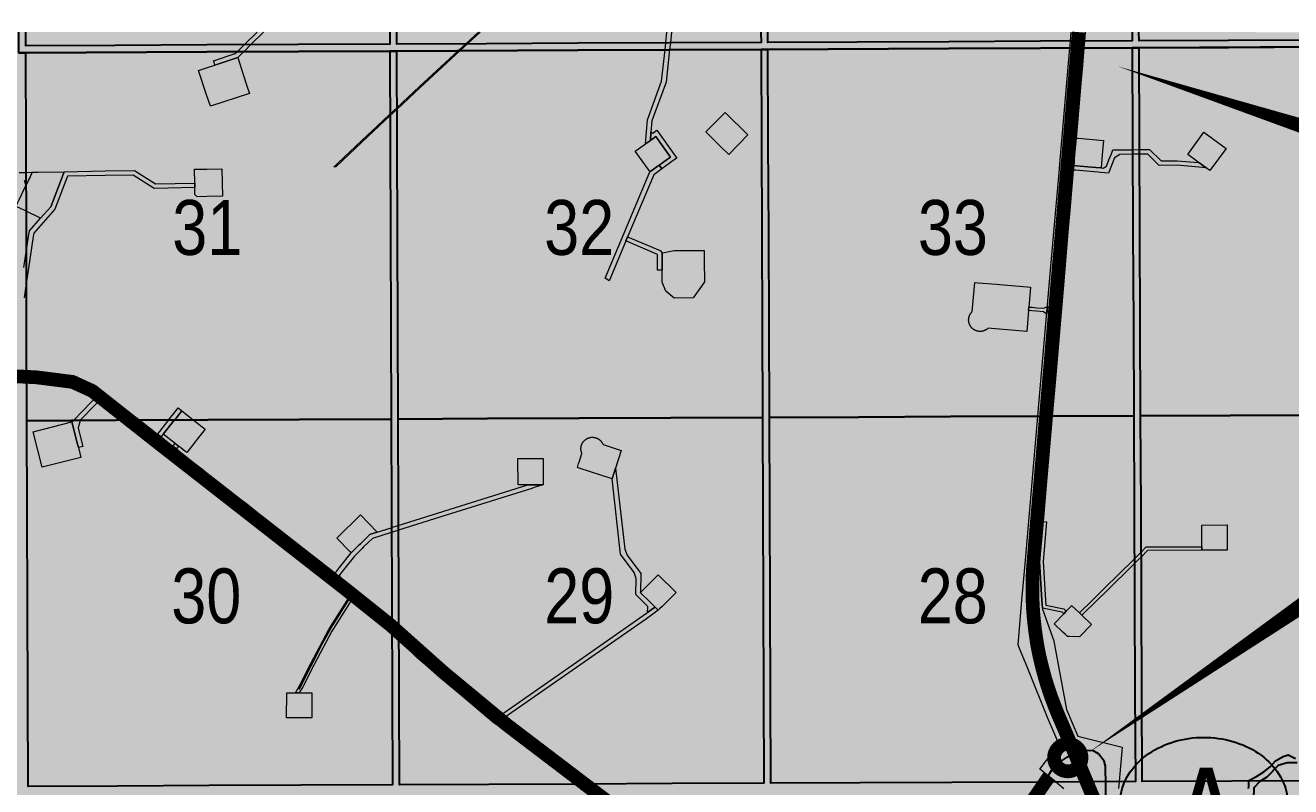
# Model space of a CAD drawing. Extents: x 351064 to 358960, y 6048061 to 6054858.
# Drawn here: x 353411.6 to 353595.9, y 6050973.7 to 6051084.6 of the extents above; entities that cross this region are included whole.
import ezdxf
from ezdxf.enums import TextEntityAlignment as Align

# ---------------------------------------------------------------- set-up
doc = ezdxf.new("R2010")
doc.units = 0
doc.header["$LTSCALE"] = 5
doc.linetypes.add('DASHED2', pattern=[9.525, 6.35, -3.175])
doc.layers.add('AS-ROUTEMAP', color=35, linetype='Continuous', lineweight=0)
for name, color, linetype in [('CG-NOTES', 7, 'Continuous'), ('RoadSeg', 57, 'DASHED2'), ('ROUTE-MAP-HWY', 2, 'Continuous'), ('ROUTE-MAP-LABELS', 210, 'Continuous'), ('ROUTE-MAP-ROUTE', 90, 'Continuous'), ('T-WATER', 160, 'Continuous'), ('Townships', 57, 'Continuous')]:
    doc.layers.add(name, color=color, linetype=linetype)
doc.layers.add('ROUTE-MAP-BACKGROUND-H', color=7, linetype='Continuous', true_color=0xf0ebff)
doc.layers.add('Sections', color=7, linetype='Continuous', true_color=0xa75418)
doc.styles.add('120', font='ARIALN.TTF', dxfattribs={"height": 13})
doc.styles.add('80', font='ARIALN.TTF', dxfattribs={"height": 10})
doc.styles.add('BOLD', font='ARIALNB.TTF')

# ---------------------------------------------------------------- blocks, each defined once
blk = doc.blocks.new('AA')
at = {"const_width": 4}
blk.add_lwpolyline([(-1, 0, 1), (1, 0, 1)], format="xyb", close=True, dxfattribs=at)
blk.add_circle((0, 0), 2)
blk = doc.blocks.new('Route_Letters')
h = blk.add_hatch(color=255)
h.dxf.hatch_style = 1
edge = h.paths.add_edge_path()
edge.add_ellipse((-0.12, 0.46), major_axis=(-11.97, 0), ratio=0.789318, start_angle=0, end_angle=360)
at = {"color": 5}
blk.add_open_spline([(-12.34, 0.46), (-12.34, -0.25), (-12.24, -0.97), (-11.72, -2.79), (-11.14, -3.88), (-9.56, -5.81), (-8.54, -6.66), (-6.22, -8.02), (-4.9, -8.54), (-2.12, -9.17), (-0.66, -9.3), (2.22, -9.13), (3.64, -8.84), (6.27, -7.89), (7.48, -7.22), (9.54, -5.6), (10.38, -4.64), (11.6, -2.54), (11.97, -1.4), (12.18, 0.91), (12.02, 2.08), (11.2, 4.3), (10.54, 5.35), (8.8, 7.2), (7.72, 7.99), (5.29, 9.24), (3.93, 9.68), (1.11, 10.18), (-0.35, 10.23), (-3.22, 9.91), (-4.61, 9.55), (-7.16, 8.47), (-8.32, 7.75), (-10.24, 6.02), (-11, 5.02), (-12.05, 2.86), (-12.32, 1.7), (-12.34, 0.52), (-12.34, 0.49), (-12.34, 0.46)], degree=3, knots=[0, 0, 0, 0, 0.219529, 0.219529, 0.575727, 0.575727, 0.931924, 0.931924, 1.288121, 1.288121, 1.644318, 1.644318, 2.000515, 2.000515, 2.356712, 2.356712, 2.712909, 2.712909, 3.069107, 3.069107, 3.425304, 3.425304, 3.781501, 3.781501, 4.137698, 4.137698, 4.493895, 4.493895, 4.850092, 4.850092, 5.20629, 5.20629, 5.562487, 5.562487, 5.918684, 5.918684, 6.274881, 6.274881, 6.283185, 6.283185, 6.283185, 6.283185], dxfattribs=at)
at = {"color": 14, "style": 'BOLD'}
blk.add_attdef('A', text='', height=9.5, dxfattribs=at).set_placement((0.22, 0.98), align=Align.MIDDLE)
blk = doc.blocks.new('*U409')
h = blk.add_hatch(color=255)
edge = h.paths.add_edge_path()
edge.add_line((-49, -28.5), (49, -28.5))
edge.add_arc((49, -22.5), 6, 270, 360)
edge.add_line((55, -22.5), (55, 21))
edge.add_arc((49, 21), 6, 0, 90)
edge.add_line((49, 27), (-49, 27))
edge.add_arc((-49, 21), 6, 90, 180)
edge.add_line((-55, 21), (-55, -22.5))
edge.add_arc((-49, -22.5), 6, 180, 270)
at = {"color": 210, "flags": 128}
for points in [[(-95.88, 31.09, 0, 7.5, 0), (0, 0, 0, 0, 0)], [(-100.2, -68.97, 0, 7.5, 0), (0, 0, 0, 0, 0)]]:
    blk.add_lwpolyline(points, format="xyseb", dxfattribs=at)
blk.add_lwpolyline([(-49, -28.5, 3, 3, 0), (49, -28.5, 3, 3, 0.414214), (55, -22.5, 3, 3, 0), (55, 21, 3, 0, 0.414214), (49, 27, 0, 0, 0), (-49, 27, 0, 0, 0.414214), (-55, 21, 0, 0, 0), (-55, -22.5, 0, 3, 0.414214)], format="xyseb", close=True, dxfattribs=at)
at = {"color": 210, "style": '80'}
blk.add_attdef('ENTER_TEXT_001', (-35.99, -5), '', height=10, dxfattribs=at)

msp = doc.modelspace()

# ---------------------------------------------------------------- hatches: boundary and pattern name
at = {"layer": 'ROUTE-MAP-BACKGROUND-H'}
h = msp.add_hatch(color=256, dxfattribs=at)
h.dxf.hatch_style = 1
h.paths.add_polyline_path([(352109.337, 6051083.716), (353736.796, 6051083.637), (353740.383, 6050432.833), (352105.91, 6050432.833)])

# ---------------------------------------------------------------- linework, layer by layer
at = {"layer": 'AS-ROUTEMAP', "flags": 128}
for points in [[(353446.283, 6051083.651), (353444.443, 6051081.831), (353443.452, 6051080.851), (353443.421, 6051080.821), (353442.525, 6051079.934), (353439.2, 6051078.845), (353439.076, 6051079.225), (353438.993, 6051079.478), (353442.168, 6051080.519), (353442.469, 6051080.816), (353443.491, 6051081.827), (353445.335, 6051083.651)], [(353456.79, 6051064.043), (353456.541, 6051064.039), (353456.858, 6051064.336), (353457.085, 6051064.549), (353461.421, 6051068.615), (353462.746, 6051069.857), (353464.69, 6051071.681), (353465.692, 6051072.621), (353468.994, 6051075.718), (353474.68, 6051080.961), (353475.775, 6051081.972), (353477.594, 6051083.649)], [(353477.839, 6051083.649), (353476.021, 6051081.973), (353474.926, 6051080.962), (353469.108, 6051075.596), (353465.693, 6051072.393), (353464.691, 6051071.453), (353461.535, 6051068.493), (353456.79, 6051064.043)], [(353502.616, 6051067.862), (353501.91, 6051067.356), (353502.174, 6051070.867), (353504.257, 6051076.504), (353504.753, 6051081.092), (353504.862, 6051082.098), (353505.03, 6051083.648)], [(353505.7, 6051083.648), (353505.533, 6051082.101), (353505.424, 6051081.095), (353504.911, 6051076.35), (353502.831, 6051070.723), (353502.706, 6051069.061), (353502.616, 6051067.862)], [(353565.741, 6051081.359), (353563.707, 6051081.35), (353563.794, 6051082.356), (353563.906, 6051083.645)], [(353565.937, 6051083.645), (353565.827, 6051082.365), (353565.741, 6051081.359)], [(353562.829, 6050973.431), (353561.893, 6050974.193), (353561.601, 6050974.431), (353561.203, 6050974.755), (353560.013, 6050975.724), (353559.313, 6050976.294), (353562.106, 6050979.922), (353561.801, 6050980.642), (353560.456, 6050983.813), (353557.669, 6050990.695), (353557.466, 6050991.194), (353556.381, 6050993.874), (353556.171, 6050994.393), (353556.734, 6051000.886), (353556.87, 6051002.462), (353557.238, 6051006.71), (353559.058, 6051027.707), (353559.499, 6051032.804), (353561.382, 6051054.528), (353562.129, 6051063.139), (353562.295, 6051065.058), (353562.338, 6051065.557), (353563.707, 6051081.35), (353565.741, 6051081.359), (353565.524, 6051078.84), (353565.522, 6051078.809), (353565.343, 6051076.734), (353564.952, 6051072.193), (353564.608, 6051068.206), (353564.355, 6051065.261), (353564.312, 6051064.758), (353564.265, 6051064.221), (353564.208, 6051063.557), (353564.157, 6051062.965), (353563.752, 6051058.255), (353563.431, 6051054.537), (353562.866, 6051047.974), (353561.545, 6051032.628), (353561.122, 6051027.716), (353560.353, 6051018.782), (353559.801, 6051012.366), (353559.299, 6051006.531), (353559.64, 6051000.898), (353559.71, 6050999.75), (353559.72, 6050999.583), (353561.357, 6050994.947), (353561.384, 6050994.87), (353561.477, 6050994.368), (353563.217, 6050984.984), (353564.867, 6050981.094), (353571.331, 6050979.466), (353570.895, 6050974.471), (353570.807, 6050973.466)], [(353410.672, 6051063.191), (353411.677, 6051063.208), (353412.603, 6051063.224), (353412.428, 6051062.859), (353412.28, 6051062.552), (353412.28, 6051062.552), (353412.039, 6051062.049), (353411.702, 6051061.347), (353411.683, 6051061.408), (353411.458, 6051062.039)], [(353411.375, 6051049.363), (353411.715, 6051051.6), (353412.06, 6051053.868), (353412.183, 6051054.678), (353413.824, 6051056.528), (353415.316, 6051058.209), (353417.273, 6051063.305), (353423.229, 6051063.418), (353427.508, 6051063.498), (353427.508, 6051063.498), (353430.526, 6051061.554), (353436.263, 6051061.661), (353436.275, 6051060.995), (353430.336, 6051060.884), (353427.317, 6051062.827), (353423.241, 6051062.751), (353417.734, 6051062.647), (353415.895, 6051057.857), (353412.812, 6051054.383), (353412.735, 6051053.871), (353412.034, 6051049.268), (353411.73, 6051047.028), (353411.445, 6051044.933)], [(353410.766, 6051034.278), (353411.771, 6051034.254), (353411.793, 6051034.253), (353412.057, 6051034.22), (353416.275, 6051033.783), (353416.777, 6051033.714), (353417.276, 6051033.636), (353417.772, 6051033.536), (353418.264, 6051033.417), (353418.752, 6051033.282), (353419.234, 6051033.129), (353419.711, 6051032.958), (353420.181, 6051032.771), (353420.644, 6051032.567), (353421.1, 6051032.346), (353421.547, 6051032.109), (353421.986, 6051031.856), (353422.415, 6051031.588), (353423.243, 6051031.006), (353423.308, 6051030.955), (353423.707, 6051030.648), (353427.312, 6051027.869), (353428.25, 6051027.132), (353430.845, 6051025.093), (353431.374, 6051024.678), (353433.083, 6051023.35), (353433.604, 6051022.934), (353434.251, 6051022.419), (353434.627, 6051022.113), (353435.901, 6051021.1), (353437.491, 6051019.859), (353438.181, 6051019.304), (353438.998, 6051018.647), (353441.663, 6051016.564), (353441.973, 6051016.328), (353442.201, 6051016.153), (353443.833, 6051014.946), (353446.126, 6051013.104), (353452.269, 6051008.213), (353454.098, 6051006.722), (353455.841, 6051005.361), (353456.634, 6051004.742), (353457.035, 6051004.428), (353457.422, 6051004.127), (353459.469, 6051002.508), (353460.017, 6051002.069), (353460.236, 6051001.893), (353460.368, 6051001.788), (353460.409, 6051001.754), (353461.986, 6051000.474), (353464.954, 6050998.064), (353465.076, 6050997.966), (353465.963, 6050997.167), (353467.204, 6050996.05), (353468.415, 6050994.874), (353469.587, 6050993.707), (353479.563, 6050985.189), (353480.828, 6050984.193), (353481.376, 6050983.763), (353492.409, 6050975.479), (353494.194, 6050974.139), (353495.525, 6050973.139)], [(353492.416, 6050973.569), (353491.671, 6050974.128), (353480.434, 6050982.565), (353479.887, 6050982.995), (353478.633, 6050983.981), (353468.614, 6050992.526), (353467.347, 6050993.787), (353466.163, 6050994.937), (353465.97, 6050995.11), (353464.962, 6050996.018), (353464.085, 6050996.807), (353459.59, 6051000.451), (353459.577, 6051000.463), (353459.2, 6051000.769), (353459.07, 6051000.874), (353458.675, 6051001.186), (353456.962, 6051002.552), (353453.147, 6051005.531), (353451.313, 6051007.026), (353445.175, 6051011.914), (353442.903, 6051013.739), (353441.278, 6051014.94), (353438.188, 6051017.347), (353438.052, 6051017.453), (353436.545, 6051018.664), (353434.958, 6051019.903), (353433.654, 6051020.94), (353430.379, 6051023.549), (353425.987, 6051026.992), (353425.817, 6051027.12), (353422.899, 6051029.333), (353422.701, 6051029.49), (353422.632, 6051029.545), (353422.322, 6051029.791), (353422.234, 6051029.854), (353421.956, 6051030.05), (353421.584, 6051030.31), (353421.561, 6051030.325), (353421.473, 6051030.38), (353421.439, 6051030.401), (353421.343, 6051030.461), (353421.201, 6051030.549), (353421.166, 6051030.57), (353420.81, 6051030.775), (353420.411, 6051030.987), (353420.005, 6051031.183), (353419.592, 6051031.365), (353419.172, 6051031.533), (353418.747, 6051031.685), (353418.317, 6051031.821), (353417.882, 6051031.942), (353417.443, 6051032.048), (353417.001, 6051032.137), (353416.107, 6051032.268), (353411.776, 6051032.719), (353411.648, 6051032.732), (353410.771, 6051032.753)]]:
    msp.add_lwpolyline(points, dxfattribs=at)
for points in [[(353444.237, 6051074.71), (353438.538, 6051072.842), (353437.993, 6051074.504), (353436.825, 6051078.066), (353437.979, 6051078.444), (353439.2, 6051078.845), (353442.525, 6051079.934), (353443.381, 6051077.322), (353443.874, 6051075.818), (353444.237, 6051074.71)], [(353516.828, 6051068.696), (353514.027, 6051065.841), (353512.85, 6051066.995), (353512.6, 6051067.241), (353512.493, 6051067.346), (353512.124, 6051067.707), (353510.696, 6051069.108), (353513.496, 6051071.963), (353516.828, 6051068.696)], [(353503.907, 6051064.283), (353502.554, 6051063.309), (353502.442, 6051063.472), (353500.42, 6051066.289), (353501.734, 6051067.23), (353501.91, 6051067.356), (353502.616, 6051067.862), (353503.4, 6051068.423), (353505.533, 6051065.443), (353504.91, 6051064.998), (353504.563, 6051064.75), (353504.175, 6051064.476), (353503.907, 6051064.283)], [(353504.296, 6051063.742), (353503.907, 6051064.283), (353504.175, 6051064.476), (353504.562, 6051064.751), (353504.91, 6051064.999), (353505.533, 6051065.443), (353503.4, 6051068.423), (353502.616, 6051067.862), (353502.706, 6051069.061), (353502.952, 6051068.922), (353503.552, 6051069.352), (353506.336, 6051065.467), (353506.463, 6051065.29), (353506.104, 6051065.033), (353505.756, 6051064.785), (353505.373, 6051064.511), (353504.296, 6051063.742)], [(353568.414, 6051065.781), (353568.248, 6051063.879), (353567.472, 6051063.945), (353566.885, 6051063.996), (353564.608, 6051064.191), (353564.265, 6051064.221), (353564.312, 6051064.758), (353564.355, 6051065.261), (353564.608, 6051068.206), (353564.948, 6051068.177), (353568.593, 6051067.865), (353568.458, 6051066.296), (353568.414, 6051065.781)], [(353586.457, 6051066.705), (353584.108, 6051063.469), (353583.536, 6051063.883), (353582.489, 6051064.643), (353582.446, 6051064.675), (353582.176, 6051064.87), (353580.871, 6051065.818), (353583.22, 6051069.055), (353586.457, 6051066.705)], [(353575.312, 6051066.542), (353576.996, 6051064.894), (353579.33, 6051064.918), (353582.425, 6051064.649), (353582.489, 6051064.643), (353583.536, 6051063.883), (353579.304, 6051064.251), (353576.727, 6051064.224), (353575.043, 6051065.873), (353573.815, 6051065.86), (353572.809, 6051065.85), (353570.975, 6051065.83), (353570.229, 6051065.323), (353569.331, 6051063.116), (353568.188, 6051063.215), (353567.832, 6051063.245), (353567.244, 6051063.296), (353564.553, 6051063.528), (353564.208, 6051063.557), (353564.265, 6051064.221), (353564.608, 6051064.191), (353566.885, 6051063.996), (353567.472, 6051063.945), (353568.248, 6051063.879), (353568.551, 6051063.852), (353569.03, 6051064.146), (353569.394, 6051065.038), (353569.759, 6051065.936), (353569.983, 6051066.487), (353570.163, 6051066.489), (353572.806, 6051066.516), (353573.812, 6051066.527), (353575.312, 6051066.542)], [(353496.66, 6051047.529), (353496.62, 6051047.414), (353496.131, 6051047.744), (353496.05, 6051047.799), (353498.758, 6051054.256), (353502.554, 6051063.309), (353503.907, 6051064.283), (353504.296, 6051063.742), (353503.102, 6051062.883), (353499.484, 6051054.259), (353496.66, 6051047.529)], [(353415.316, 6051058.209), (353413.824, 6051056.528), (353411.696, 6051057.55), (353410.689, 6051058.033), (353410.22, 6051058.258), (353410.393, 6051058.619), (353410.685, 6051059.227), (353411.683, 6051061.308), (353411.702, 6051061.347), (353412.039, 6051062.049), (353412.28, 6051062.552), (353412.428, 6051062.859), (353412.603, 6051063.224), (353412.818, 6051063.228), (353413.485, 6051063.239), (353417.273, 6051063.305), (353415.316, 6051058.209)], [(353438.043, 6051059.694), (353436.633, 6051059.668), (353436.294, 6051059.995), (353436.275, 6051060.995), (353436.263, 6051061.661), (353436.225, 6051063.661), (353438.03, 6051063.694), (353440.224, 6051063.735), (353440.299, 6051059.737), (353438.043, 6051059.694)], [(353504.336, 6051048.96), (353503.67, 6051048.958), (353503.661, 6051051.241), (353503.643, 6051051.26), (353499.051, 6051053.227), (353499.309, 6051053.842), (353504.031, 6051051.819), (353504.326, 6051051.509), (353504.328, 6051050.967), (353504.334, 6051049.569), (353504.336, 6051048.96)], [(353508.853, 6051044.921), (353506.084, 6051044.91), (353504.858, 6051045.91), (353504.343, 6051047.236), (353504.336, 6051048.96), (353504.334, 6051049.569), (353504.328, 6051050.967), (353504.326, 6051051.509), (353504.624, 6051051.565), (353506.103, 6051051.842), (353510.457, 6051051.859), (353510.459, 6051051.316), (353510.46, 6051051.02), (353510.462, 6051050.349), (353510.475, 6051047.26), (353510.051, 6051046.65), (353508.853, 6051044.921)], [(353557.692, 6051043.102), (353557.425, 6051040.015), (353552.302, 6051040.46), (353551.781, 6051040.505), (353551.738, 6051040.465), (353551.693, 6051040.427), (353551.647, 6051040.39), (353551.6, 6051040.355), (353551.551, 6051040.322), (353551.502, 6051040.29), (353551.451, 6051040.261), (353551.399, 6051040.233), (353551.347, 6051040.206), (353551.293, 6051040.182), (353551.239, 6051040.16), (353551.184, 6051040.139), (353551.128, 6051040.121), (353551.071, 6051040.104), (353551.014, 6051040.09), (353550.957, 6051040.077), (353550.899, 6051040.067), (353550.841, 6051040.058), (353550.779, 6051040.049), (353550.722, 6051040.052), (353550.665, 6051040.046), (353550.606, 6051040.045), (353550.547, 6051040.047), (353550.489, 6051040.051), (353550.43, 6051040.057), (353550.372, 6051040.066), (353550.314, 6051040.076), (353550.257, 6051040.088), (353550.199, 6051040.102), (353550.143, 6051040.119), (353550.087, 6051040.137), (353550.032, 6051040.157), (353549.977, 6051040.179), (353549.924, 6051040.203), (353549.871, 6051040.229), (353549.819, 6051040.257), (353549.768, 6051040.286), (353549.718, 6051040.318), (353549.67, 6051040.351), (353549.622, 6051040.386), (353549.576, 6051040.422), (353549.531, 6051040.46), (353549.488, 6051040.5), (353549.446, 6051040.541), (353549.405, 6051040.584), (353549.366, 6051040.627), (353549.329, 6051040.673), (353549.293, 6051040.719), (353549.259, 6051040.767), (353549.226, 6051040.816), (353549.196, 6051040.867), (353549.167, 6051040.918), (353549.14, 6051040.97), (353549.115, 6051041.023), (353549.091, 6051041.077), (353549.07, 6051041.132), (353549.05, 6051041.187), (353549.033, 6051041.243), (353549.017, 6051041.3), (353549.004, 6051041.357), (353548.992, 6051041.415), (353548.983, 6051041.473), (353548.975, 6051041.531), (353548.97, 6051041.59), (353548.967, 6051041.649), (353548.966, 6051041.707), (353548.967, 6051041.766), (353548.97, 6051041.825), (353548.975, 6051041.884), (353548.982, 6051041.942), (353548.991, 6051042), (353549.002, 6051042.058), (353549.015, 6051042.115), (353549.031, 6051042.172), (353549.048, 6051042.228), (353549.067, 6051042.284), (353549.088, 6051042.339), (353549.111, 6051042.393), (353549.136, 6051042.446), (353549.163, 6051042.498), (353549.192, 6051042.549), (353549.222, 6051042.6), (353549.255, 6051042.649), (353549.289, 6051042.697), (353549.324, 6051042.744), (353549.361, 6051042.789), (353549.4, 6051042.833), (353549.483, 6051042.917), (353549.806, 6051046.646), (353549.854, 6051047.195), (353550.374, 6051047.149), (353553.006, 6051046.921), (353553.504, 6051046.877), (353557.488, 6051046.532), (353557.986, 6051046.489), (353557.881, 6051045.286), (353557.735, 6051043.6), (353557.692, 6051043.102)], [(353560.444, 6051043.7), (353560.343, 6051042.538), (353559.874, 6051042.913), (353558.854, 6051043.002), (353558.19, 6051043.059), (353557.692, 6051043.102), (353557.735, 6051043.6), (353558.233, 6051043.557), (353558.897, 6051043.5), (353559.917, 6051043.411), (353560.444, 6051043.7)], [(353419.968, 6051023.305), (353419.322, 6051023.141), (353419.199, 6051023.625), (353418.913, 6051024.756), (353418.711, 6051025.551), (353418.38, 6051026.856), (353418.606, 6051027.088), (353421.244, 6051029.793), (353421.683, 6051030.241), (353421.87, 6051030.114), (353421.957, 6051030.053), (353422.235, 6051029.854), (353421.803, 6051029.412), (353419.583, 6051027.135), (353419.572, 6051027.092), (353419.282, 6051026.012), (353419.345, 6051025.761), (353419.968, 6051023.305)], [(353431.683, 6051025.071), (353431.374, 6051024.678), (353430.845, 6051025.093), (353431.159, 6051025.483), (353432.47, 6051027.151), (353432.703, 6051027.448), (353433.012, 6051027.841), (353433.733, 6051028.759), (353433.85, 6051028.903), (353434.361, 6051028.478), (353433.536, 6051027.429), (353433.321, 6051027.155), (353431.683, 6051025.071)], [(353436.329, 6051023.964), (353435.09, 6051022.394), (353434.954, 6051022.501), (353434.56, 6051022.811), (353434.167, 6051023.12), (353433.915, 6051023.325), (353433.394, 6051023.741), (353431.683, 6051025.071), (353433.321, 6051027.155), (353433.536, 6051027.429), (353434.361, 6051028.478), (353436.029, 6051027.167), (353437.768, 6051025.801), (353436.639, 6051024.356), (353436.329, 6051023.964)], [(353419.691, 6051021.688), (353414.039, 6051020.254), (353412.728, 6051025.422), (353418.38, 6051026.856), (353418.711, 6051025.551), (353418.913, 6051024.756), (353419.199, 6051023.625), (353419.322, 6051023.141), (353419.691, 6051021.688)], [(353433.915, 6051023.325), (353433.604, 6051022.934), (353433.083, 6051023.35), (353433.394, 6051023.741), (353433.915, 6051023.325)], [(353497.558, 6051020.129), (353497.061, 6051018.578), (353492.241, 6051020.124), (353492.083, 6051020.174), (353491.982, 6051020.207), (353492.173, 6051020.803), (353492.238, 6051021.006), (353492.647, 6051022.28), (353492.624, 6051022.334), (353492.603, 6051022.388), (353492.584, 6051022.444), (353492.567, 6051022.499), (353492.552, 6051022.556), (353492.539, 6051022.613), (353492.527, 6051022.67), (353492.518, 6051022.728), (353492.511, 6051022.786), (353492.506, 6051022.844), (353492.503, 6051022.903), (353492.502, 6051022.961), (353492.504, 6051023.02), (353492.507, 6051023.078), (353492.512, 6051023.136), (353492.519, 6051023.194), (353492.529, 6051023.252), (353492.54, 6051023.309), (353492.553, 6051023.366), (353492.569, 6051023.423), (353492.586, 6051023.478), (353492.605, 6051023.534), (353492.626, 6051023.588), (353492.649, 6051023.642), (353492.674, 6051023.695), (353492.701, 6051023.747), (353492.729, 6051023.798), (353492.76, 6051023.848), (353492.792, 6051023.897), (353492.826, 6051023.944), (353492.861, 6051023.991), (353492.898, 6051024.036), (353492.937, 6051024.08), (353492.977, 6051024.123), (353493.018, 6051024.164), (353493.061, 6051024.203), (353493.106, 6051024.241), (353493.151, 6051024.278), (353493.198, 6051024.313), (353493.246, 6051024.346), (353493.296, 6051024.377), (353493.346, 6051024.407), (353493.397, 6051024.435), (353493.45, 6051024.461), (353493.503, 6051024.486), (353493.557, 6051024.508), (353493.612, 6051024.529), (353493.667, 6051024.547), (353493.723, 6051024.564), (353493.78, 6051024.578), (353493.837, 6051024.591), (353493.894, 6051024.602), (353493.952, 6051024.61), (353494.01, 6051024.617), (353494.068, 6051024.622), (353494.127, 6051024.624), (353494.185, 6051024.625), (353494.244, 6051024.623), (353494.302, 6051024.619), (353494.36, 6051024.614), (353494.418, 6051024.606), (353494.476, 6051024.596), (353494.533, 6051024.584), (353494.59, 6051024.571), (353494.646, 6051024.555), (353494.702, 6051024.537), (353494.757, 6051024.517), (353494.811, 6051024.496), (353494.865, 6051024.472), (353494.917, 6051024.447), (353494.969, 6051024.42), (353495.02, 6051024.391), (353495.07, 6051024.36), (353495.118, 6051024.328), (353495.166, 6051024.294), (353495.212, 6051024.258), (353495.257, 6051024.22), (353495.301, 6051024.182), (353495.343, 6051024.141), (353495.384, 6051024.099), (353495.423, 6051024.056), (353495.461, 6051024.011), (353495.497, 6051023.965), (353495.531, 6051023.918), (353495.564, 6051023.87), (353495.595, 6051023.82), (353495.625, 6051023.77), (353495.652, 6051023.718), (353495.678, 6051023.666), (353495.724, 6051023.558), (353498.384, 6051022.705), (353497.558, 6051020.129)], [(353487.007, 6051017.7), (353486.979, 6051017.698), (353485.694, 6051017.694), (353485.36, 6051017.693), (353484.751, 6051017.69), (353484.186, 6051017.688), (353483.342, 6051017.684), (353483.326, 6051021.516), (353485.685, 6051021.526), (353485.796, 6051021.526), (353486.222, 6051021.528), (353486.332, 6051021.529), (353486.991, 6051021.532), (353487, 6051019.421), (353487.002, 6051018.906), (353487.007, 6051017.717), (353487.007, 6051017.7)], [(353502.904, 6050999.608), (353502.188, 6050999.075), (353502.263, 6050999.976), (353501.586, 6051000.647), (353500.491, 6051001.732), (353500.553, 6051004.048), (353500.266, 6051004.948), (353498.29, 6051007.581), (353497.061, 6051018.578), (353497.558, 6051020.129), (353498.877, 6051008.332), (353499.233, 6051007.436), (353501.239, 6051004.762), (353501.167, 6051002.002), (353501.188, 6051001.98), (353502.53, 6051000.651), (353503.291, 6050999.896), (353502.904, 6050999.608)], [(353457.393, 6051004.356), (353457.422, 6051004.127), (353457.035, 6051004.428), (353456.634, 6051004.742), (353456.737, 6051004.872), (353456.909, 6051005.09), (353457.046, 6051005.265), (353457.344, 6051005.642), (353459.022, 6051007.773), (353459.05, 6051007.8), (353459.087, 6051007.837), (353460.16, 6051008.891), (353460.397, 6051009.124), (353461.702, 6051010.405), (353461.781, 6051010.484), (353461.879, 6051010.514), (353462.854, 6051010.82), (353464.867, 6051011.452), (353464.906, 6051011.464), (353465.911, 6051011.779), (353484.751, 6051017.69), (353485.36, 6051017.693), (353485.694, 6051017.694), (353486.979, 6051017.698), (353486.95, 6051017.682), (353485.703, 6051017.291), (353485.371, 6051017.186), (353472.11, 6051013.026), (353465.913, 6051011.081), (353464.909, 6051010.766), (353464.87, 6051010.754), (353462.134, 6051009.896), (353460.864, 6051008.648), (353460.626, 6051008.415), (353460.355, 6051008.149), (353459.519, 6051007.327), (353457.73, 6051005.056), (353457.569, 6051004.852), (353457.363, 6051004.591), (353457.393, 6051004.356)], [(353459.087, 6051007.837), (353459.05, 6051007.8), (353459.033, 6051007.818), (353458.894, 6051007.958), (353456.948, 6051009.936), (353460.391, 6051013.323), (353462.854, 6051010.82), (353461.879, 6051010.514), (353461.781, 6051010.484), (353461.702, 6051010.405), (353460.397, 6051009.124), (353460.16, 6051008.891), (353459.087, 6051007.837)], [(353563.172, 6050999.287), (353562.827, 6050998.925), (353562.594, 6050999.147), (353559.71, 6050999.75), (353559.64, 6051000.898), (353559.299, 6051006.531), (353559.801, 6051012.366), (353560.299, 6051012.323), (353559.8, 6051006.525), (353560.141, 6051000.901), (353560.186, 6051000.161), (353562.836, 6050999.607), (353563.172, 6050999.287)], [(353582.939, 6051008.177), (353582.937, 6051008.677), (353582.925, 6051011.843), (353586.591, 6051011.857), (353586.605, 6051008.191), (353582.939, 6051008.177)], [(353582.937, 6051008.677), (353582.939, 6051008.177), (353575.032, 6051008.144), (353574.071, 6051007.176), (353573.675, 6051006.777), (353573.069, 6051006.181), (353569.005, 6051002.177), (353567.743, 6051000.934), (353565.461, 6050998.686), (353565.099, 6050999.031), (353567.027, 6051000.931), (353568.654, 6051002.534), (353573.066, 6051006.88), (353573.322, 6051007.132), (353574.067, 6051007.882), (353574.823, 6051008.643), (353582.937, 6051008.677)], [(353503.968, 6050999.622), (353503.769, 6050999.422), (353503.291, 6050999.896), (353502.53, 6051000.651), (353501.188, 6051001.98), (353501.167, 6051002.002), (353501.189, 6051002.024), (353503.747, 6051004.605), (353506.35, 6051002.025), (353504.999, 6051000.661), (353504.328, 6050999.981), (353503.968, 6050999.622)], [(353451.986, 6050988.261), (353451.476, 6050987.408), (353450.915, 6050987.411), (353451.62, 6050988.61), (353453.182, 6050991.643), (353455.809, 6050996.625), (353458.217, 6051000.457), (353458.675, 6051001.186), (353459.07, 6051000.874), (353458.809, 6051000.459), (353456.242, 6050996.376), (353453.678, 6050991.512), (353453.624, 6050991.41), (353451.986, 6050988.261)], [(353481.952, 6050984.164), (353481.376, 6050983.763), (353480.828, 6050984.193), (353481.4, 6050984.591), (353492.346, 6050992.215), (353502.062, 6050998.982), (353502.189, 6050999.076), (353502.904, 6050999.608), (353503.291, 6050999.896), (353503.769, 6050999.422), (353503.383, 6050999.133), (353502.983, 6050998.835), (353502.452, 6050998.441), (353502.046, 6050998.159), (353492.349, 6050991.405), (353481.952, 6050984.164)], [(353566.857, 6050997.357), (353565.117, 6050995.53), (353563.654, 6050995.607), (353563.364, 6050995.622), (353563.165, 6050995.811), (353563.068, 6050995.903), (353562.706, 6050996.248), (353561.433, 6050997.46), (353562.827, 6050998.925), (353563.172, 6050999.287), (353563.391, 6050999.517), (353563.926, 6051000.079), (353563.961, 6051000.115), (353565.099, 6050999.031), (353565.461, 6050998.686), (353566.857, 6050997.357)], [(353450.915, 6050987.411), (353451.476, 6050987.408), (353453.322, 6050987.401), (353453.307, 6050983.735), (353449.641, 6050983.75), (353449.656, 6050987.416), (353450.915, 6050987.411)]]:
    msp.add_lwpolyline(points, close=True, dxfattribs=at)
at = {"layer": 'RoadSeg', "flags": 128}
for points in [[(353459.154, 6051001.765), (353424.156, 6051029.486), (353421.603, 6051031.315), (353418.933, 6051032.573), (353416.517, 6051033.105), (353410.335, 6051033.564), (353403.675, 6051033.242), (353388.442, 6051031.844), (353384.542, 6051031.767), (353380.249, 6051032.646), (353359.145, 6051038.385), (353354.075, 6051039.608), (353350.661, 6051040.045), (353334.451, 6051041.354), (353333.613, 6051041.497), (353330.247, 6051042.602), (353329.118, 6051043.637), (353327.111, 6051046.215), (353325.962, 6051049.084), (353318.667, 6051079.456)], [(353451.444, 6050987.874), (353454.886, 6050994.675), (353456.378, 6050997.351), (353459.154, 6051001.765)], [(353563.267, 6050978.033), (353561.828, 6050977.025), (353561.149, 6050976.272), (353557.835, 6050970.81), (353555.903, 6050968.388), (353554.861, 6050967.491), (353549.243, 6050963.364), (353540.605, 6050957.517), (353529.328, 6050949.462), (353528.606, 6050949.041), (353527.28, 6050948.77), (353526.042, 6050948.902), (353524.793, 6050949.434), (353522.886, 6050950.847), (353502.357, 6050966.906), (353498.601, 6050970.001), (353491.111, 6050975.458), (353472.659, 6050989.975), (353470.508, 6050991.748), (353463.964, 6050997.933), (353459.154, 6051001.765)], [(353563.267, 6050978.033), (353564.39, 6050978.614)], [(353564.39, 6050978.614), (353565.109, 6050978.919)], [(353569.262, 6050967.665), (353569.003, 6050970.926), (353568.873, 6050976.724), (353568.72, 6050977.421), (353567.889, 6050978.497), (353567.075, 6050978.974), (353565.109, 6050978.919)]]:
    msp.add_lwpolyline(points, dxfattribs=at)
at = {"layer": 'ROUTE-MAP-HWY', "const_width": 1.999, "flags": 128}
msp.add_lwpolyline([(353567.142, 6050972.058), (353565.694, 6050975.52), (353564.771, 6050977.695), (353564.39, 6050978.614), (353562.214, 6050983.696), (353561.919, 6050984.389), (353561.513, 6050985.391), (353561.001, 6050986.744), (353560.647, 6050987.772), (353560.136, 6050989.382), (353559.642, 6050991.211), (353559.287, 6050992.699), (353559.01, 6050994.097), (353558.824, 6050995.209), (353558.622, 6050996.646), (353558.502, 6050997.753), (353558.432, 6050998.414), (353558.325, 6050999.748), (353558.266, 6051001.164), (353558.25, 6051002.033), (353558.249, 6051003.238), (353558.273, 6051004.299), (353558.307, 6051004.997), (353558.351, 6051005.747), (353558.417, 6051006.558), (353558.5, 6051007.561), (353563.325, 6051063.815), (353565.016, 6051083.645)], dxfattribs=at)
at = {"layer": 'ROUTE-MAP-ROUTE', "const_width": 1.999, "flags": 128}
msp.add_lwpolyline([(353409.296, 6051033.556), (353413.233, 6051033.356), (353418.479, 6051032.69), (353421.356, 6051031.368), (353430.91, 6051023.83), (353458.212, 6051002.507), (353464.815, 6050997.22), (353472.526, 6050990.339), (353481.725, 6050982.72), (353506.622, 6050963.771), (353523.497, 6050950.476), (353524.856, 6050949.315), (353526.264, 6050948.692), (353527.433, 6050948.693), (353528.311, 6050948.908), (353528.87, 6050949.239), (353529.959, 6050949.838), (353531.226, 6050950.821), (353540.124, 6050957.183), (353555.531, 6050967.737), (353557.02, 6050969.884), (353560.711, 6050975.262)], dxfattribs=at)
at = {"layer": 'Sections', "flags": 128}
for points in [[(353464.683, 6051083.65), (353464.689, 6051081.9), (353451.346, 6051081.839), (353438.003, 6051081.778), (353424.661, 6051081.717), (353411.653, 6051081.657), (353411.646, 6051083.653)], [(353518.725, 6051083.647), (353518.731, 6051082.136), (353505.388, 6051082.078), (353492.045, 6051082.019), (353478.702, 6051081.961), (353465.695, 6051081.904), (353465.688, 6051083.65)], [(353572.767, 6051083.645), (353572.773, 6051082.372), (353559.43, 6051082.313), (353546.087, 6051082.255), (353532.744, 6051082.197), (353519.736, 6051082.14), (353519.73, 6051083.647)], [(353626.889, 6051083.642), (353626.893, 6051082.608), (353613.531, 6051082.549), (353600.169, 6051082.491), (353586.806, 6051082.433), (353573.778, 6051082.376), (353573.773, 6051083.645)]]:
    msp.add_lwpolyline(points, dxfattribs=at)
for points in [[(353464.837, 6051040.68), (353464.885, 6051027.274), (353451.537, 6051027.214), (353438.19, 6051027.154), (353424.842, 6051027.093), (353411.83, 6051027.034), (353411.787, 6051040.438), (353411.743, 6051053.843), (353411.699, 6051067.248), (353411.656, 6051080.652), (353424.664, 6051080.712), (353438.007, 6051080.773), (353451.35, 6051080.834), (353464.693, 6051080.895), (353464.741, 6051067.49), (353464.788, 6051054.085)], [(353518.891, 6051040.915), (353518.944, 6051027.51), (353505.596, 6051027.452), (353492.249, 6051027.394), (353478.902, 6051027.336), (353465.89, 6051027.279), (353465.842, 6051040.684), (353465.794, 6051054.089), (353465.746, 6051067.494), (353465.698, 6051080.899), (353478.706, 6051080.956), (353492.049, 6051081.014), (353505.392, 6051081.072), (353518.735, 6051081.13), (353518.787, 6051067.725), (353518.839, 6051054.32)], [(353572.952, 6051041.15), (353573.01, 6051027.745), (353559.661, 6051027.687), (353546.312, 6051027.629), (353532.963, 6051027.571), (353519.949, 6051027.514), (353519.897, 6051040.92), (353519.844, 6051054.325), (353519.792, 6051067.73), (353519.74, 6051081.135), (353532.748, 6051081.192), (353546.091, 6051081.25), (353559.434, 6051081.308), (353572.777, 6051081.366), (353572.835, 6051067.961), (353572.894, 6051054.555)], [(353627.088, 6051041.385), (353627.151, 6051027.979), (353613.784, 6051027.921), (353600.416, 6051027.863), (353587.049, 6051027.805), (353574.016, 6051027.749), (353573.958, 6051041.154), (353573.899, 6051054.56), (353573.841, 6051067.965), (353573.783, 6051081.371), (353586.81, 6051081.427), (353600.173, 6051081.486), (353613.536, 6051081.544), (353626.898, 6051081.602), (353626.961, 6051068.196), (353627.024, 6051054.791)], [(353519.101, 6050987.294), (353519.152, 6050974.224), (353505.801, 6050974.166), (353492.449, 6050974.108), (353479.098, 6050974.05), (353466.082, 6050973.993), (353466.035, 6050987.063), (353465.987, 6051000.468), (353465.938, 6051013.874), (353465.89, 6051027.279), (353478.902, 6051027.336), (353492.249, 6051027.394), (353505.596, 6051027.452), (353518.944, 6051027.51), (353518.996, 6051014.105), (353519.048, 6051000.7)], [(353573.186, 6050987.528), (353573.243, 6050974.458), (353559.888, 6050974.4), (353546.533, 6050974.343), (353533.178, 6050974.285), (353520.157, 6050974.229), (353520.106, 6050987.299), (353520.054, 6051000.704), (353520.001, 6051014.109), (353519.949, 6051027.514), (353532.963, 6051027.571), (353546.312, 6051027.629), (353559.661, 6051027.687), (353573.01, 6051027.745), (353573.069, 6051014.339), (353573.128, 6051000.934)], [(353627.341, 6050987.761), (353627.403, 6050974.69), (353614.031, 6050974.633), (353600.659, 6050974.576), (353587.286, 6050974.518), (353574.249, 6050974.462), (353574.192, 6050987.533), (353574.133, 6051000.938), (353574.075, 6051014.344), (353574.016, 6051027.749), (353587.049, 6051027.805), (353600.416, 6051027.863), (353613.784, 6051027.921), (353627.151, 6051027.979), (353627.214, 6051014.573), (353627.278, 6051001.167)], [(353465.029, 6050987.059), (353465.076, 6050973.989), (353451.725, 6050973.929), (353438.373, 6050973.869), (353425.021, 6050973.809), (353412.005, 6050973.75), (353411.962, 6050986.819), (353411.918, 6051000.224), (353411.874, 6051013.629), (353411.83, 6051027.034), (353424.842, 6051027.093), (353438.19, 6051027.154), (353451.537, 6051027.214), (353464.885, 6051027.274), (353464.933, 6051013.869), (353464.981, 6051000.464)]]:
    msp.add_lwpolyline(points, close=True, dxfattribs=at)
at = {"layer": 'T-WATER', "flags": 128}
for points in [[(353589.737, 6050973.475), (353589.79, 6050973.74), (353589.76, 6050974.481), (353589.754, 6050974.639), (353590.893, 6050975.21), (353591.932, 6050975.888), (353592.879, 6050976.627), (353593.654, 6050977.495), (353594.755, 6050978.098), (353595.511, 6050978.354), (353596.55, 6050977.823)], [(353596.828, 6050977.18), (353595.363, 6050977.204), (353594.027, 6050976.813), (353592.386, 6050975.083), (353591.392, 6050974.488), (353591.308, 6050974.438), (353590.51, 6050973.554), (353590.507, 6050973.479), (353590.461, 6050972.065), (353590.877, 6050970.943), (353591.653, 6050968.555), (353593.135, 6050966.604), (353593.568, 6050965.288), (353593.517, 6050963.753), (353593.155, 6050962.507), (353592.199, 6050961.777), (353592.818, 6050960.689), (353595.634, 6050958.507), (353596.173, 6050957.712)]]:
    msp.add_lwpolyline(points, dxfattribs=at)
at = {"layer": 'Townships', "flags": 128}
for points in [[(353735.13, 6051083.637), (353735.133, 6051082.976), (353735.139, 6051081.971), (353708.414, 6051081.906), (353682.024, 6051081.841), (353681.018, 6051081.839), (353654.293, 6051081.722), (353627.904, 6051081.607), (353626.898, 6051081.602), (353600.173, 6051081.486), (353573.783, 6051081.371), (353572.777, 6051081.366), (353546.091, 6051081.25), (353519.74, 6051081.135), (353518.735, 6051081.13), (353492.049, 6051081.014), (353465.698, 6051080.899), (353464.693, 6051080.895), (353438.007, 6051080.773), (353411.656, 6051080.652), (353410.651, 6051080.647), (353410.647, 6051081.653), (353410.641, 6051083.653)], [(353410.651, 6051080.647), (353411.656, 6051080.652), (353438.007, 6051080.773), (353464.693, 6051080.895), (353465.698, 6051080.899), (353492.049, 6051081.014), (353518.735, 6051081.13), (353519.74, 6051081.135), (353546.091, 6051081.25), (353572.777, 6051081.366), (353573.783, 6051081.371), (353600.173, 6051081.486)]]:
    msp.add_lwpolyline(points, dxfattribs=at)

# ---------------------------------------------------------------- block references
at = {"layer": 'CG-NOTES', "xscale": 0.99967406, "yscale": 0.99967406, "zscale": 0.99967406}
msp.add_blockref('AA', (353563.405, 6050977.954), dxfattribs=at)
msp.add_blockref('Route_Letters', (353583.337, 6050970.748), dxfattribs=at).add_auto_attribs({'A': 'A'})
at = {"layer": 'ROUTE-MAP-LABELS'}
ref = msp.add_blockref('*U409', (353666.519, 6051047.591), dxfattribs=dict(at, xscale=0.99967406, yscale=0.99967406, zscale=0.99967406))
ref.add_attrib('ENTER_TEXT_001', '%%P59.0 km TO', (353632.747, 6051060.809), dxfattribs={"layer": '0', "color": 210, "height": 9.99674, "style": '80'})
ref.add_attrib('ENTER_TEXT_002', 'GRANDE PRAIRIE', (353617.52, 6051043.971), dxfattribs={"layer": '0', "color": 210, "height": 9.99674, "style": '80'})
ref.add_attrib('ENTER_TEXT_003', '(HWY. 668)', (353636.617, 6051027.139), dxfattribs={"layer": '0', "color": 210, "height": 9.9967, "style": '80'})

# ---------------------------------------------------------------- texts
at = {"layer": 'RoadSeg', "style": '120'}
for s, p in [('31', (353438.089, 6051055.193)), ('32', (353492.251, 6051055.193)), ('33', (353546.674, 6051055.193)), ('30', (353437.949, 6051001.518)), ('29', (353492.263, 6051001.527)), ('28', (353546.644, 6051001.518))]:
    msp.add_text(s, height=8.0015, dxfattribs=at).set_placement(p, align=Align.MIDDLE_CENTER)

doc.saveas('drawing.dxf')
